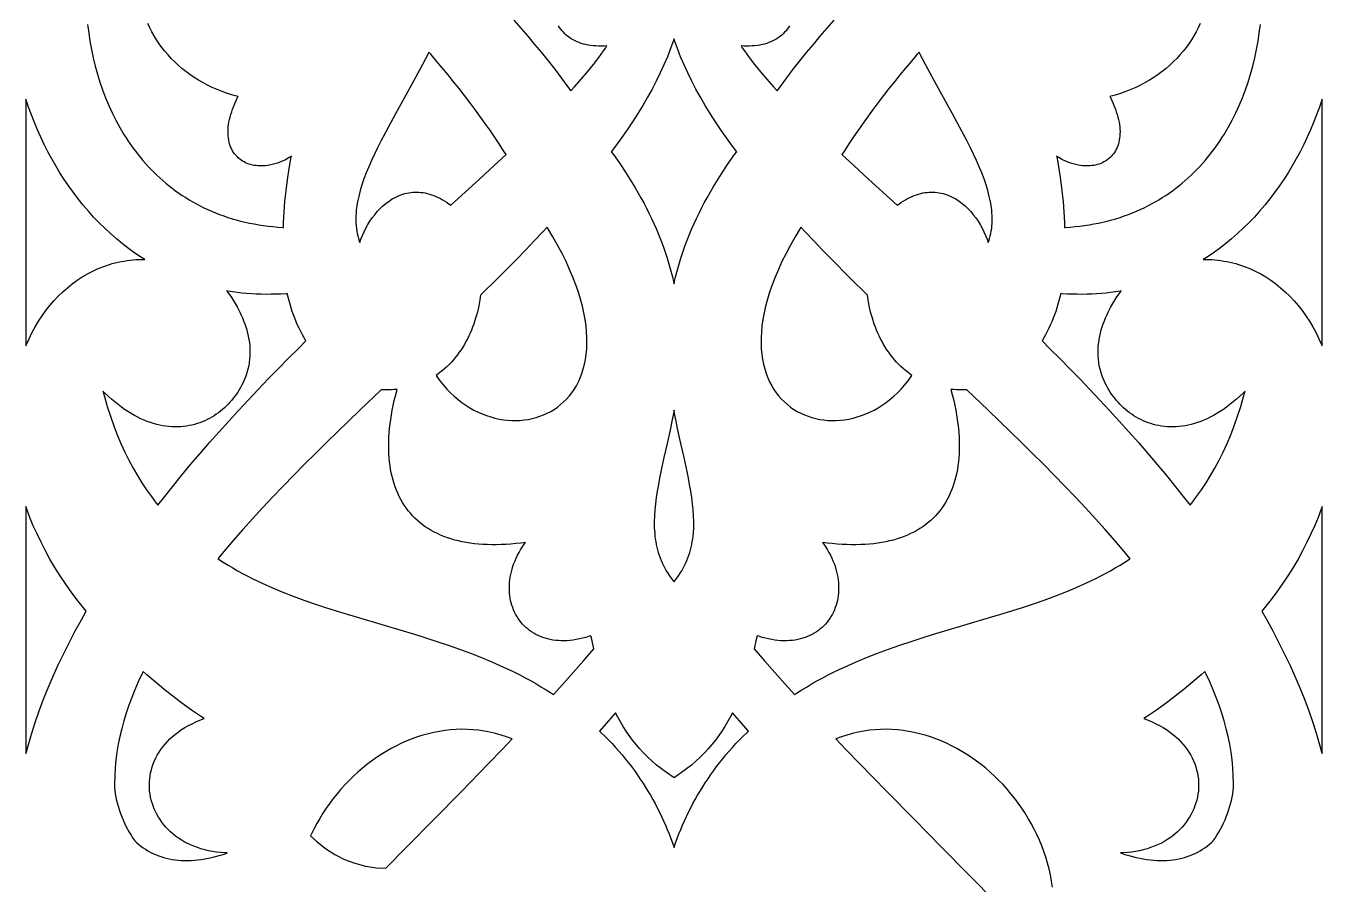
# Model space of a CAD drawing. Extents: x -340 to 340, y -265 to 265.
# Drawn here: x 230.2 to 289.8, y -152.7 to -113.3 of the extents above; entities that cross this region are included whole.
import ezdxf

# ---------------------------------------------------------------- set-up
doc = ezdxf.new("R2010")
doc.units = 0
doc.layers.add('LAYER_1', color=18, linetype='CONTINUOUS')

msp = doc.modelspace()

# ---------------------------------------------------------------- linework, layer by layer
at = {"layer": 'LAYER_1'}
for points in [[(233.039, -113.206), (233.087, -113.593), (233.145, -113.978), (233.215, -114.361), (233.295, -114.74), (233.387, -115.116), (233.489, -115.487), (233.602, -115.854), (233.727, -116.216), (233.862, -116.572), (234.009, -116.922), (234.166, -117.266), (234.335, -117.603), (234.515, -117.933), (234.706, -118.256), (234.805, -118.413), (234.908, -118.569), (235.013, -118.723), (235.121, -118.874), (235.232, -119.024), (235.345, -119.171), (235.462, -119.315), (235.581, -119.457), (235.703, -119.597), (235.828, -119.734), (235.955, -119.869), (236.086, -120.001), (236.219, -120.13), (236.355, -120.257), (236.494, -120.381), (236.636, -120.502), (236.78, -120.62), (236.927, -120.735), (237.078, -120.847), (237.231, -120.956), (237.387, -121.062), (237.546, -121.165), (237.707, -121.264), (237.872, -121.361), (238.039, -121.454), (238.21, -121.543), (238.383, -121.629), (238.559, -121.712), (238.738, -121.791), (238.92, -121.867), (239.105, -121.939), (239.293, -122.007), (239.484, -122.072), (239.678, -122.133), (239.875, -122.189), (240.074, -122.242), (240.277, -122.291), (240.483, -122.336), (240.692, -122.377), (240.904, -122.414), (241.119, -122.446), (241.337, -122.474), (241.557, -122.498), (241.782, -122.518), (242.009, -122.533), (242.038, -122.534), (242.046, -122.289), (242.073, -121.825), (242.112, -121.346), (242.164, -120.852), (242.23, -120.344), (242.309, -119.821), (242.403, -119.284), (242.409, -119.255), (242.312, -119.318), (242.129, -119.42), (241.946, -119.506), (241.762, -119.577), (241.579, -119.633), (241.396, -119.674), (241.216, -119.699), (241.041, -119.709), (240.952, -119.708), (240.866, -119.703), (240.781, -119.694), (240.697, -119.682), (240.615, -119.665), (240.535, -119.644), (240.456, -119.62), (240.379, -119.591), (240.304, -119.559), (240.231, -119.522), (240.16, -119.481), (240.093, -119.436), (240.027, -119.388), (239.965, -119.335), (239.906, -119.278), (239.85, -119.218), (239.798, -119.154), (239.75, -119.086), (239.705, -119.014), (239.664, -118.94), (239.627, -118.861), (239.595, -118.78), (239.567, -118.695), (239.543, -118.608), (239.523, -118.517), (239.509, -118.423), (239.498, -118.327), (239.493, -118.228), (239.492, -118.126), (239.496, -118.022), (239.504, -117.915), (239.518, -117.805), (239.536, -117.693), (239.56, -117.578), (239.588, -117.461), (239.622, -117.34), (239.661, -117.218), (239.705, -117.093), (239.754, -116.965), (239.809, -116.834), (239.87, -116.701), (239.936, -116.565), (239.961, -116.519), (239.709, -116.449), (239.465, -116.372), (239.226, -116.287), (238.994, -116.195), (238.768, -116.096), (238.549, -115.99), (238.337, -115.878), (238.131, -115.759), (237.931, -115.634), (237.739, -115.503), (237.554, -115.366), (237.375, -115.223), (237.204, -115.076), (237.04, -114.923), (236.883, -114.765), (236.734, -114.603), (236.592, -114.436), (236.457, -114.265), (236.33, -114.09), (236.211, -113.911), (236.1, -113.728), (235.996, -113.542), (235.9, -113.353), (235.813, -113.161)], [(252.639, -113.012), (252.96, -113.378), (253.278, -113.748), (253.592, -114.121), (253.903, -114.498), (254.211, -114.879), (254.514, -115.264), (254.813, -115.654), (255.108, -116.048), (255.254, -116.249), (255.423, -116.066), (255.736, -115.715), (256.027, -115.375), (256.296, -115.046), (256.541, -114.727), (256.762, -114.419), (256.863, -114.27), (256.917, -114.187), (256.782, -114.195), (256.652, -114.199), (256.526, -114.198), (256.403, -114.193), (256.283, -114.183), (256.167, -114.169), (256.054, -114.151), (255.945, -114.129), (255.839, -114.103), (255.737, -114.072), (255.638, -114.038), (255.542, -114), (255.45, -113.957), (255.362, -113.911), (255.278, -113.862), (255.197, -113.808), (255.12, -113.752), (255.047, -113.691), (254.977, -113.628), (254.912, -113.561), (254.851, -113.491), (254.793, -113.419), (254.74, -113.344), (254.69, -113.266)], [(265.31, -113.266), (265.261, -113.344), (265.207, -113.419), (265.15, -113.491), (265.088, -113.561), (265.023, -113.628), (264.953, -113.691), (264.88, -113.752), (264.803, -113.808), (264.722, -113.862), (264.638, -113.911), (264.55, -113.957), (264.458, -114), (264.362, -114.038), (264.264, -114.072), (264.161, -114.103), (264.055, -114.129), (263.946, -114.151), (263.833, -114.169), (263.717, -114.183), (263.597, -114.193), (263.475, -114.198), (263.348, -114.199), (263.218, -114.195), (263.083, -114.187), (263.137, -114.27), (263.238, -114.419), (263.459, -114.727), (263.704, -115.046), (263.973, -115.375), (264.264, -115.715), (264.577, -116.066), (264.746, -116.249), (264.892, -116.048), (265.187, -115.654), (265.486, -115.264), (265.789, -114.879), (266.097, -114.498), (266.408, -114.121), (266.722, -113.748), (267.04, -113.378), (267.361, -113.012)], [(284.187, -113.161), (284.1, -113.353), (284.004, -113.542), (283.9, -113.728), (283.789, -113.911), (283.67, -114.09), (283.543, -114.265), (283.408, -114.436), (283.266, -114.603), (283.117, -114.765), (282.96, -114.923), (282.796, -115.076), (282.625, -115.223), (282.446, -115.366), (282.261, -115.503), (282.069, -115.634), (281.869, -115.759), (281.663, -115.878), (281.451, -115.99), (281.232, -116.096), (281.006, -116.195), (280.774, -116.287), (280.535, -116.372), (280.291, -116.449), (280.039, -116.519), (280.064, -116.565), (280.13, -116.701), (280.191, -116.834), (280.246, -116.965), (280.295, -117.093), (280.339, -117.218), (280.378, -117.34), (280.412, -117.461), (280.44, -117.578), (280.464, -117.693), (280.482, -117.805), (280.496, -117.915), (280.504, -118.022), (280.508, -118.126), (280.507, -118.228), (280.502, -118.327), (280.491, -118.423), (280.477, -118.517), (280.457, -118.608), (280.433, -118.695), (280.405, -118.78), (280.373, -118.861), (280.336, -118.94), (280.295, -119.014), (280.25, -119.086), (280.202, -119.154), (280.149, -119.218), (280.094, -119.278), (280.035, -119.335), (279.972, -119.388), (279.907, -119.436), (279.839, -119.481), (279.769, -119.522), (279.696, -119.559), (279.621, -119.591), (279.544, -119.62), (279.465, -119.644), (279.385, -119.665), (279.302, -119.682), (279.219, -119.694), (279.134, -119.703), (279.048, -119.708), (278.958, -119.709), (278.783, -119.699), (278.603, -119.674), (278.421, -119.633), (278.238, -119.577), (278.054, -119.506), (277.87, -119.42), (277.688, -119.318), (277.591, -119.255), (277.597, -119.284), (277.691, -119.821), (277.77, -120.344), (277.836, -120.852), (277.888, -121.346), (277.927, -121.825), (277.954, -122.289), (277.961, -122.534), (277.991, -122.533), (278.218, -122.518), (278.442, -122.498), (278.663, -122.474), (278.881, -122.446), (279.096, -122.414), (279.308, -122.377), (279.517, -122.336), (279.723, -122.291), (279.925, -122.242), (280.125, -122.189), (280.322, -122.133), (280.516, -122.072), (280.707, -122.007), (280.895, -121.939), (281.08, -121.867), (281.262, -121.791), (281.441, -121.712), (281.617, -121.629), (281.79, -121.543), (281.961, -121.454), (282.128, -121.361), (282.293, -121.264), (282.454, -121.165), (282.613, -121.062), (282.769, -120.956), (282.922, -120.847), (283.072, -120.735), (283.22, -120.62), (283.364, -120.502), (283.506, -120.381), (283.645, -120.257), (283.781, -120.13), (283.914, -120.001), (284.045, -119.869), (284.172, -119.734), (284.297, -119.597), (284.419, -119.457), (284.538, -119.315), (284.655, -119.171), (284.768, -119.024), (284.879, -118.874), (284.987, -118.723), (285.092, -118.569), (285.195, -118.413), (285.294, -118.256), (285.485, -117.933), (285.665, -117.603), (285.834, -117.266), (285.991, -116.922), (286.138, -116.572), (286.273, -116.216), (286.398, -115.854), (286.511, -115.487), (286.614, -115.116), (286.705, -114.74), (286.786, -114.361), (286.855, -113.978), (286.914, -113.593), (286.961, -113.206)], [(277.408, -152.869), (277.365, -152.588), (277.312, -152.309), (277.249, -152.033), (277.177, -151.761), (277.096, -151.491), (277.006, -151.224), (276.907, -150.961), (276.8, -150.702), (276.685, -150.447), (276.561, -150.195), (276.43, -149.948), (276.292, -149.706), (276.145, -149.468), (275.992, -149.236), (275.832, -149.008), (275.665, -148.787), (275.492, -148.57), (275.313, -148.36), (275.128, -148.155), (274.937, -147.957), (274.74, -147.766), (274.538, -147.581), (274.331, -147.403), (274.12, -147.232), (273.904, -147.069), (273.683, -146.913), (273.459, -146.765), (273.23, -146.624), (272.998, -146.492), (272.763, -146.369), (272.524, -146.254), (272.283, -146.147), (272.039, -146.05), (271.792, -145.962), (271.543, -145.883), (271.293, -145.814), (271.04, -145.755), (270.786, -145.705), (270.531, -145.666), (270.275, -145.637), (270.017, -145.619), (269.76, -145.611), (269.501, -145.614), (269.243, -145.629), (268.984, -145.654), (268.726, -145.692), (268.467, -145.74), (268.21, -145.801), (267.953, -145.875), (267.697, -145.96), (267.447, -146.056), (267.907, -146.539), (268.528, -147.186), (269.779, -148.472), (271.036, -149.749), (272.298, -151.025), (273.564, -152.305), (274.831, -153.594)]]:
    msp.add_lwpolyline(points, dxfattribs=at)
for points in [[(260.318, -123.941), (260.39, -123.719), (260.468, -123.495), (260.55, -123.27), (260.637, -123.043), (260.729, -122.815), (260.827, -122.585), (260.929, -122.353), (261.037, -122.12), (261.151, -121.885), (261.27, -121.648), (261.394, -121.41), (261.525, -121.17), (261.661, -120.928), (261.803, -120.685), (261.951, -120.44), (262.105, -120.193), (262.265, -119.944), (262.432, -119.694), (262.605, -119.442), (262.785, -119.188), (262.883, -119.053), (262.692, -118.798), (262.421, -118.423), (262.159, -118.048), (261.908, -117.674), (261.667, -117.3), (261.437, -116.926), (261.217, -116.552), (261.01, -116.179), (260.814, -115.805), (260.631, -115.432), (260.46, -115.059), (260.302, -114.686), (260.157, -114.313), (260.026, -113.941), (260, -113.859), (259.974, -113.941), (259.843, -114.313), (259.698, -114.686), (259.54, -115.059), (259.369, -115.432), (259.186, -115.805), (258.99, -116.179), (258.783, -116.552), (258.563, -116.926), (258.333, -117.3), (258.092, -117.674), (257.841, -118.048), (257.579, -118.423), (257.308, -118.798), (257.117, -119.053), (257.215, -119.188), (257.395, -119.442), (257.568, -119.694), (257.735, -119.944), (257.895, -120.193), (258.049, -120.44), (258.197, -120.685), (258.339, -120.928), (258.475, -121.17), (258.606, -121.41), (258.73, -121.648), (258.849, -121.885), (258.963, -122.12), (259.07, -122.353), (259.173, -122.585), (259.271, -122.815), (259.363, -123.044), (259.45, -123.271), (259.532, -123.496), (259.61, -123.719), (259.683, -123.941), (259.751, -124.162), (259.814, -124.381), (259.873, -124.598), (259.928, -124.814), (259.979, -125.028), (260, -125.126), (260.022, -125.027), (260.072, -124.813), (260.127, -124.597), (260.186, -124.38), (260.249, -124.161)], [(249.156, -121.156), (249.257, -121.208), (249.359, -121.264), (249.462, -121.326), (249.565, -121.393), (249.668, -121.466), (249.738, -121.519), (251.053, -120.319), (251.738, -119.687), (252.277, -119.186), (252.163, -119.007), (251.955, -118.689), (251.742, -118.372), (251.524, -118.054), (251.302, -117.737), (251.074, -117.419), (250.842, -117.102), (250.605, -116.786), (250.364, -116.469), (250.118, -116.153), (249.867, -115.837), (249.611, -115.521), (249.351, -115.205), (249.086, -114.889), (248.817, -114.574), (248.734, -114.479), (248.694, -114.555), (248.317, -115.274), (247.937, -115.973), (247.198, -117.31), (246.85, -117.948), (246.524, -118.567), (246.372, -118.868), (246.228, -119.165), (246.092, -119.457), (245.966, -119.744), (245.85, -120.026), (245.745, -120.304), (245.651, -120.576), (245.569, -120.844), (245.501, -121.107), (245.445, -121.364), (245.404, -121.619), (245.389, -121.742), (245.378, -121.865), (245.371, -121.987), (245.367, -122.108), (245.367, -122.228), (245.372, -122.347), (245.38, -122.464), (245.393, -122.581), (245.41, -122.696), (245.431, -122.811), (245.457, -122.924), (245.487, -123.037), (245.522, -123.149), (245.547, -123.221), (245.602, -123.072), (245.671, -122.903), (245.748, -122.735), (245.832, -122.57), (245.923, -122.408), (246.021, -122.25), (246.126, -122.097), (246.238, -121.949), (246.356, -121.808), (246.481, -121.674), (246.612, -121.548), (246.75, -121.43), (246.895, -121.322), (247.046, -121.224), (247.203, -121.138), (247.367, -121.064), (247.534, -121.004), (247.623, -120.978), (247.711, -120.957), (247.801, -120.939), (247.892, -120.926), (247.984, -120.916), (248.077, -120.911), (248.171, -120.91), (248.266, -120.914), (248.362, -120.922), (248.459, -120.934), (248.557, -120.952), (248.655, -120.974), (248.754, -121), (248.854, -121.032), (248.954, -121.068), (249.055, -121.11)], [(272.016, -120.917), (272.108, -120.926), (272.199, -120.939), (272.288, -120.957), (272.377, -120.978), (272.466, -121.004), (272.633, -121.064), (272.796, -121.138), (272.954, -121.224), (273.105, -121.322), (273.249, -121.43), (273.388, -121.548), (273.519, -121.674), (273.644, -121.808), (273.762, -121.95), (273.874, -122.097), (273.979, -122.25), (274.077, -122.408), (274.168, -122.57), (274.252, -122.735), (274.329, -122.903), (274.398, -123.073), (274.453, -123.221), (274.478, -123.149), (274.513, -123.037), (274.543, -122.924), (274.569, -122.811), (274.59, -122.696), (274.607, -122.581), (274.62, -122.464), (274.628, -122.347), (274.633, -122.228), (274.633, -122.108), (274.629, -121.987), (274.622, -121.865), (274.611, -121.742), (274.596, -121.619), (274.555, -121.364), (274.499, -121.107), (274.431, -120.844), (274.349, -120.576), (274.255, -120.304), (274.15, -120.026), (274.034, -119.744), (273.908, -119.457), (273.772, -119.165), (273.628, -118.868), (273.476, -118.567), (273.15, -117.948), (272.803, -117.31), (272.063, -115.973), (271.683, -115.274), (271.306, -114.555), (271.266, -114.479), (271.184, -114.574), (270.914, -114.889), (270.649, -115.205), (270.389, -115.521), (270.134, -115.837), (269.883, -116.153), (269.636, -116.469), (269.395, -116.786), (269.158, -117.103), (268.926, -117.419), (268.698, -117.737), (268.476, -118.054), (268.258, -118.372), (268.045, -118.689), (267.837, -119.007), (267.723, -119.186), (268.262, -119.687), (268.947, -120.319), (270.261, -121.519), (270.331, -121.466), (270.434, -121.393), (270.537, -121.326), (270.64, -121.264), (270.742, -121.208), (270.843, -121.156), (270.945, -121.11), (271.045, -121.068), (271.145, -121.032), (271.245, -121), (271.344, -120.974), (271.443, -120.952), (271.54, -120.934), (271.637, -120.922), (271.733, -120.914), (271.829, -120.91), (271.923, -120.911)], [(235.67, -124.01), (235.512, -123.912), (235.214, -123.711), (234.922, -123.501), (234.637, -123.282), (234.358, -123.054), (234.087, -122.817), (233.822, -122.571), (233.565, -122.318), (233.314, -122.056), (233.071, -121.787), (232.835, -121.51), (232.606, -121.227), (232.385, -120.936), (232.171, -120.639), (231.964, -120.335), (231.765, -120.025), (231.574, -119.709), (231.39, -119.388), (231.214, -119.061), (231.046, -118.729), (230.885, -118.392), (230.733, -118.051), (230.588, -117.705), (230.452, -117.355), (230.323, -117.001), (230.203, -116.643), (230.2, -116.634), (230.2, -127.98), (230.214, -127.945), (230.342, -127.658), (230.479, -127.38), (230.625, -127.111), (230.781, -126.851), (230.946, -126.6), (231.119, -126.359), (231.3, -126.128), (231.49, -125.907), (231.688, -125.697), (231.893, -125.497), (232.105, -125.309), (232.325, -125.132), (232.552, -124.966), (232.785, -124.813), (233.024, -124.672), (233.27, -124.544), (233.521, -124.429), (233.776, -124.327), (233.908, -124.281), (234.039, -124.238), (234.172, -124.199), (234.306, -124.164), (234.441, -124.132), (234.577, -124.104), (234.714, -124.079), (234.853, -124.058), (234.992, -124.04), (235.132, -124.027), (235.273, -124.017), (235.415, -124.011), (235.558, -124.009)], [(285.078, -123.501), (284.786, -123.711), (284.487, -123.912), (284.33, -124.01), (284.442, -124.009), (284.585, -124.011), (284.727, -124.017), (284.868, -124.027), (285.008, -124.04), (285.147, -124.058), (285.286, -124.079), (285.423, -124.104), (285.559, -124.132), (285.694, -124.164), (285.828, -124.199), (285.961, -124.238), (286.092, -124.281), (286.224, -124.327), (286.479, -124.429), (286.73, -124.544), (286.976, -124.672), (287.215, -124.813), (287.448, -124.966), (287.675, -125.132), (287.894, -125.309), (288.107, -125.497), (288.312, -125.697), (288.51, -125.907), (288.699, -126.128), (288.881, -126.359), (289.054, -126.6), (289.219, -126.851), (289.374, -127.111), (289.521, -127.38), (289.658, -127.658), (289.785, -127.945), (289.8, -127.98), (289.8, -116.634), (289.797, -116.643), (289.676, -117.001), (289.548, -117.355), (289.412, -117.705), (289.267, -118.051), (289.114, -118.392), (288.954, -118.729), (288.786, -119.061), (288.61, -119.388), (288.426, -119.709), (288.235, -120.025), (288.036, -120.335), (287.829, -120.639), (287.615, -120.936), (287.394, -121.227), (287.165, -121.511), (286.929, -121.787), (286.686, -122.057), (286.435, -122.318), (286.178, -122.572), (285.913, -122.817), (285.642, -123.054), (285.363, -123.282)], [(250.566, -127.526), (250.502, -127.657), (250.434, -127.785), (250.363, -127.911), (250.289, -128.035), (250.211, -128.157), (250.129, -128.276), (250.045, -128.392), (249.956, -128.506), (249.865, -128.616), (249.769, -128.724), (249.67, -128.828), (249.568, -128.929), (249.462, -129.026), (249.353, -129.12), (249.24, -129.21), (249.124, -129.295), (249.057, -129.341), (249.09, -129.39), (249.24, -129.594), (249.396, -129.787), (249.558, -129.969), (249.724, -130.139), (249.894, -130.299), (250.069, -130.447), (250.248, -130.584), (250.43, -130.711), (250.615, -130.827), (250.803, -130.932), (250.993, -131.027), (251.184, -131.111), (251.377, -131.185), (251.571, -131.248), (251.766, -131.301), (251.96, -131.344), (252.155, -131.376), (252.349, -131.399), (252.542, -131.411), (252.734, -131.413), (252.923, -131.405), (253.111, -131.388), (253.296, -131.36), (253.478, -131.323), (253.657, -131.276), (253.832, -131.22), (254.002, -131.154), (254.169, -131.078), (254.33, -130.993), (254.487, -130.899), (254.638, -130.796), (254.783, -130.683), (254.921, -130.561), (255.054, -130.429), (255.179, -130.289), (255.297, -130.139), (255.407, -129.98), (255.509, -129.811), (255.603, -129.633), (255.688, -129.446), (255.763, -129.25), (255.829, -129.044), (255.885, -128.828), (255.93, -128.603), (255.965, -128.369), (255.988, -128.125), (255.998, -127.872), (255.997, -127.609), (255.983, -127.337), (255.955, -127.055), (255.914, -126.764), (255.859, -126.464), (255.789, -126.155), (255.703, -125.836), (255.603, -125.508), (255.486, -125.171), (255.353, -124.825), (255.202, -124.47), (255.035, -124.106), (254.85, -123.734), (254.647, -123.353), (254.425, -122.963), (254.178, -122.555), (254.165, -122.529), (253.97, -122.738), (253.571, -123.159), (253.166, -123.58), (252.754, -124.002), (251.913, -124.845), (251.103, -125.642), (251.074, -125.858), (251.023, -126.145), (250.958, -126.429), (250.88, -126.711), (250.789, -126.987), (250.738, -127.125), (250.684, -127.261), (250.627, -127.394)], [(269.197, -130.932), (269.385, -130.827), (269.57, -130.711), (269.752, -130.584), (269.931, -130.447), (270.106, -130.299), (270.277, -130.139), (270.443, -129.969), (270.604, -129.787), (270.76, -129.594), (270.91, -129.39), (270.943, -129.341), (270.876, -129.295), (270.76, -129.21), (270.647, -129.12), (270.538, -129.026), (270.432, -128.929), (270.33, -128.828), (270.231, -128.724), (270.136, -128.616), (270.044, -128.506), (269.956, -128.392), (269.871, -128.276), (269.789, -128.157), (269.711, -128.035), (269.637, -127.911), (269.566, -127.785), (269.498, -127.657), (269.434, -127.526), (269.373, -127.394), (269.316, -127.261), (269.262, -127.125), (269.211, -126.987), (269.12, -126.711), (269.042, -126.429), (268.977, -126.145), (268.926, -125.858), (268.897, -125.642), (268.087, -124.845), (267.246, -124.001), (266.834, -123.58), (266.429, -123.159), (266.03, -122.738), (265.835, -122.529), (265.822, -122.555), (265.575, -122.963), (265.353, -123.353), (265.15, -123.734), (264.965, -124.106), (264.798, -124.47), (264.647, -124.825), (264.514, -125.171), (264.397, -125.508), (264.297, -125.836), (264.211, -126.155), (264.141, -126.464), (264.086, -126.764), (264.045, -127.055), (264.017, -127.337), (264.003, -127.609), (264.002, -127.872), (264.013, -128.125), (264.035, -128.369), (264.07, -128.603), (264.115, -128.828), (264.171, -129.044), (264.237, -129.25), (264.313, -129.446), (264.397, -129.633), (264.491, -129.811), (264.593, -129.98), (264.703, -130.139), (264.821, -130.289), (264.947, -130.429), (265.079, -130.561), (265.217, -130.683), (265.362, -130.796), (265.513, -130.899), (265.67, -130.993), (265.831, -131.078), (265.998, -131.154), (266.169, -131.22), (266.344, -131.276), (266.522, -131.323), (266.704, -131.36), (266.889, -131.388), (267.077, -131.405), (267.267, -131.413), (267.458, -131.411), (267.651, -131.399), (267.845, -131.376), (268.04, -131.344), (268.235, -131.301), (268.429, -131.248), (268.623, -131.185), (268.816, -131.111), (269.008, -131.027)], [(239.432, -125.453), (239.485, -125.521), (239.632, -125.729), (239.775, -125.951), (239.912, -126.188), (240.04, -126.435), (240.101, -126.566), (240.158, -126.697), (240.212, -126.832), (240.263, -126.968), (240.31, -127.107), (240.352, -127.248), (240.39, -127.391), (240.423, -127.536), (240.451, -127.683), (240.473, -127.831), (240.489, -127.98), (240.499, -128.131), (240.503, -128.282), (240.499, -128.435), (240.488, -128.587), (240.47, -128.741), (240.443, -128.894), (240.409, -129.046), (240.378, -129.157), (240.344, -129.267), (240.307, -129.375), (240.265, -129.483), (240.22, -129.59), (240.172, -129.695), (240.12, -129.799), (240.064, -129.902), (240.005, -130.003), (239.943, -130.103), (239.878, -130.201), (239.809, -130.296), (239.737, -130.39), (239.662, -130.482), (239.583, -130.571), (239.502, -130.659), (239.418, -130.743), (239.331, -130.825), (239.24, -130.904), (239.147, -130.98), (239.052, -131.054), (238.953, -131.124), (238.852, -131.19), (238.748, -131.254), (238.641, -131.313), (238.532, -131.369), (238.421, -131.422), (238.307, -131.47), (238.191, -131.514), (238.072, -131.554), (237.951, -131.589), (237.829, -131.62), (237.704, -131.646), (237.577, -131.668), (237.448, -131.684), (237.317, -131.696), (237.185, -131.702), (237.051, -131.703), (236.915, -131.698), (236.778, -131.688), (236.639, -131.672), (236.499, -131.651), (236.358, -131.623), (236.215, -131.59), (236.072, -131.55), (235.927, -131.504), (235.781, -131.452), (235.635, -131.394), (235.487, -131.329), (235.339, -131.257), (235.19, -131.178), (235.041, -131.093), (234.891, -131.001), (234.74, -130.902), (234.589, -130.795), (234.437, -130.681), (234.285, -130.56), (234.133, -130.432), (233.98, -130.296), (233.827, -130.152), (233.744, -130.07), (233.806, -130.305), (233.942, -130.77), (234.087, -131.22), (234.24, -131.653), (234.402, -132.072), (234.571, -132.475), (234.748, -132.863), (234.933, -133.238), (235.126, -133.598), (235.326, -133.945), (235.532, -134.279), (235.746, -134.6), (235.967, -134.909), (236.194, -135.206), (236.271, -135.3), (236.521, -134.978), (236.933, -134.461), (237.351, -133.947), (237.775, -133.437), (238.206, -132.931), (238.641, -132.429), (239.082, -131.931), (239.527, -131.438), (239.976, -130.948), (240.428, -130.462), (240.884, -129.981), (241.342, -129.504), (241.802, -129.031), (242.264, -128.563), (242.727, -128.099), (243.077, -127.753), (242.994, -127.612), (242.915, -127.469), (242.838, -127.323), (242.765, -127.174), (242.695, -127.023), (242.629, -126.87), (242.565, -126.714), (242.505, -126.556), (242.449, -126.396), (242.395, -126.235), (242.345, -126.071), (242.298, -125.906), (242.255, -125.739), (242.217, -125.576), (242.159, -125.581), (241.927, -125.596), (241.696, -125.606), (241.467, -125.611), (241.24, -125.612), (241.015, -125.609), (240.791, -125.601), (240.57, -125.589), (240.35, -125.572), (240.131, -125.551), (239.915, -125.526), (239.7, -125.496), (239.487, -125.462)], [(277.085, -127.469), (277.005, -127.612), (276.923, -127.753), (277.273, -128.099), (277.736, -128.563), (278.198, -129.031), (278.658, -129.504), (279.116, -129.981), (279.572, -130.462), (280.024, -130.948), (280.473, -131.438), (280.918, -131.931), (281.358, -132.429), (281.794, -132.931), (282.224, -133.437), (282.649, -133.947), (283.067, -134.461), (283.479, -134.978), (283.728, -135.3), (283.805, -135.206), (284.033, -134.909), (284.253, -134.6), (284.467, -134.279), (284.674, -133.945), (284.874, -133.598), (285.067, -133.238), (285.252, -132.863), (285.429, -132.475), (285.598, -132.072), (285.76, -131.653), (285.913, -131.22), (286.058, -130.77), (286.194, -130.305), (286.256, -130.07), (286.173, -130.152), (286.02, -130.296), (285.867, -130.432), (285.715, -130.56), (285.563, -130.681), (285.411, -130.795), (285.26, -130.902), (285.109, -131.001), (284.959, -131.093), (284.809, -131.178), (284.661, -131.257), (284.512, -131.329), (284.365, -131.394), (284.219, -131.452), (284.073, -131.504), (283.928, -131.55), (283.785, -131.59), (283.642, -131.623), (283.501, -131.651), (283.361, -131.672), (283.222, -131.688), (283.085, -131.698), (282.949, -131.703), (282.815, -131.702), (282.683, -131.696), (282.552, -131.684), (282.423, -131.668), (282.296, -131.646), (282.171, -131.62), (282.048, -131.589), (281.928, -131.554), (281.809, -131.514), (281.693, -131.47), (281.579, -131.422), (281.468, -131.369), (281.359, -131.313), (281.252, -131.254), (281.148, -131.19), (281.047, -131.124), (280.949, -131.054), (280.853, -130.98), (280.76, -130.904), (280.67, -130.825), (280.582, -130.743), (280.498, -130.659), (280.417, -130.571), (280.338, -130.482), (280.263, -130.39), (280.191, -130.296), (280.122, -130.201), (280.057, -130.103), (279.995, -130.003), (279.936, -129.902), (279.88, -129.799), (279.828, -129.695), (279.78, -129.59), (279.735, -129.483), (279.693, -129.375), (279.656, -129.267), (279.622, -129.157), (279.591, -129.046), (279.557, -128.894), (279.53, -128.741), (279.512, -128.587), (279.501, -128.435), (279.497, -128.282), (279.501, -128.131), (279.511, -127.98), (279.527, -127.831), (279.549, -127.683), (279.577, -127.536), (279.61, -127.391), (279.648, -127.248), (279.69, -127.107), (279.737, -126.968), (279.788, -126.832), (279.842, -126.697), (279.899, -126.566), (279.96, -126.435), (280.089, -126.188), (280.226, -125.951), (280.369, -125.729), (280.515, -125.521), (280.568, -125.453), (280.513, -125.462), (280.3, -125.496), (280.085, -125.526), (279.869, -125.551), (279.65, -125.572), (279.43, -125.589), (279.208, -125.601), (278.985, -125.609), (278.759, -125.612), (278.532, -125.611), (278.304, -125.606), (278.073, -125.596), (277.841, -125.581), (277.783, -125.576), (277.745, -125.74), (277.655, -126.071), (277.604, -126.235), (277.551, -126.396), (277.494, -126.556), (277.434, -126.714), (277.371, -126.87), (277.304, -127.023), (277.235, -127.174), (277.161, -127.323)], [(248.583, -141.401), (249.101, -141.567), (249.617, -141.74), (250.131, -141.921), (250.644, -142.111), (251.153, -142.311), (251.66, -142.523), (252.162, -142.747), (252.412, -142.865), (252.661, -142.986), (252.908, -143.111), (253.154, -143.24), (253.399, -143.373), (253.642, -143.51), (253.884, -143.652), (254.124, -143.798), (254.363, -143.948), (254.455, -144.009), (254.881, -143.54), (255.363, -143.002), (255.84, -142.462), (256.312, -141.917), (256.231, -141.546), (256.182, -141.306), (256.097, -141.335), (255.946, -141.382), (255.797, -141.422), (255.65, -141.457), (255.505, -141.485), (255.362, -141.507), (255.222, -141.524), (255.084, -141.535), (254.949, -141.54), (254.816, -141.539), (254.686, -141.533), (254.559, -141.522), (254.434, -141.505), (254.312, -141.483), (254.193, -141.456), (254.078, -141.424), (253.965, -141.387), (253.856, -141.345), (253.75, -141.298), (253.647, -141.247), (253.548, -141.191), (253.453, -141.131), (253.361, -141.067), (253.273, -140.998), (253.189, -140.926), (253.109, -140.85), (253.034, -140.77), (252.962, -140.686), (252.894, -140.599), (252.831, -140.509), (252.773, -140.416), (252.718, -140.32), (252.668, -140.221), (252.623, -140.12), (252.582, -140.016), (252.546, -139.909), (252.515, -139.8), (252.489, -139.69), (252.467, -139.577), (252.45, -139.462), (252.438, -139.346), (252.431, -139.228), (252.429, -139.109), (252.432, -138.988), (252.44, -138.866), (252.453, -138.743), (252.471, -138.619), (252.495, -138.495), (252.523, -138.369), (252.557, -138.243), (252.596, -138.117), (252.641, -137.99), (252.691, -137.863), (252.746, -137.736), (252.807, -137.609), (252.874, -137.482), (252.946, -137.355), (253.023, -137.229), (253.106, -137.103), (253.167, -137.017), (252.956, -137.045), (252.723, -137.071), (252.494, -137.092), (252.27, -137.108), (252.05, -137.119), (251.834, -137.124), (251.622, -137.125), (251.415, -137.121), (251.212, -137.111), (251.014, -137.097), (250.819, -137.078), (250.63, -137.053), (250.444, -137.024), (250.263, -136.99), (250.086, -136.951), (249.914, -136.907), (249.746, -136.859), (249.582, -136.805), (249.423, -136.747), (249.269, -136.683), (249.119, -136.615), (248.973, -136.542), (248.832, -136.465), (248.696, -136.382), (248.564, -136.295), (248.438, -136.204), (248.316, -136.107), (248.198, -136.007), (248.086, -135.901), (247.978, -135.791), (247.876, -135.677), (247.778, -135.558), (247.686, -135.435), (247.598, -135.308), (247.516, -135.177), (247.438, -135.042), (247.366, -134.903), (247.299, -134.76), (247.236, -134.613), (247.179, -134.462), (247.127, -134.307), (247.08, -134.149), (247.038, -133.987), (247.001, -133.822), (246.97, -133.653), (246.943, -133.481), (246.921, -133.305), (246.904, -133.126), (246.892, -132.943), (246.885, -132.757), (246.883, -132.568), (246.886, -132.375), (246.894, -132.179), (246.907, -131.98), (246.925, -131.778), (246.948, -131.573), (246.976, -131.364), (247.008, -131.153), (247.046, -130.938), (247.088, -130.72), (247.136, -130.499), (247.189, -130.274), (247.267, -129.98), (247.137, -129.992), (246.996, -130.001), (246.855, -130.006), (246.717, -130.006), (246.58, -130.001), (246.536, -129.998), (245.558, -130.932), (244.526, -131.928), (244.017, -132.426), (243.512, -132.925), (243.012, -133.425), (242.519, -133.924), (242.033, -134.425), (241.555, -134.925), (241.085, -135.426), (240.625, -135.928), (240.175, -136.429), (239.735, -136.931), (239.307, -137.434), (239.031, -137.768), (239.062, -137.788), (239.276, -137.927), (239.492, -138.061), (239.711, -138.191), (239.932, -138.318), (240.155, -138.44), (240.38, -138.559), (240.607, -138.674), (240.837, -138.786), (241.067, -138.895), (241.536, -139.104), (242.011, -139.302), (242.493, -139.49), (242.98, -139.669), (243.473, -139.841), (243.971, -140.006), (244.473, -140.166), (244.979, -140.322), (245.489, -140.475), (246.515, -140.778), (247.548, -141.083), (248.066, -141.24)], [(280.724, -137.927), (280.938, -137.788), (280.969, -137.768), (280.693, -137.434), (280.265, -136.931), (279.825, -136.429), (279.375, -135.928), (278.915, -135.426), (278.445, -134.925), (277.967, -134.425), (277.481, -133.924), (276.988, -133.424), (276.488, -132.925), (275.983, -132.426), (275.474, -131.927), (274.442, -130.931), (273.464, -129.998), (273.42, -130.001), (273.283, -130.005), (273.145, -130.005), (273.005, -130.001), (272.863, -129.992), (272.732, -129.98), (272.811, -130.274), (272.864, -130.499), (272.911, -130.72), (272.954, -130.938), (272.991, -131.153), (273.024, -131.364), (273.052, -131.573), (273.075, -131.778), (273.093, -131.98), (273.106, -132.179), (273.113, -132.375), (273.117, -132.568), (273.115, -132.757), (273.108, -132.943), (273.096, -133.126), (273.079, -133.305), (273.057, -133.481), (273.03, -133.653), (272.998, -133.822), (272.962, -133.987), (272.92, -134.149), (272.873, -134.307), (272.821, -134.462), (272.764, -134.613), (272.701, -134.76), (272.634, -134.903), (272.562, -135.042), (272.484, -135.177), (272.402, -135.308), (272.314, -135.436), (272.222, -135.558), (272.124, -135.677), (272.022, -135.791), (271.914, -135.901), (271.802, -136.007), (271.685, -136.107), (271.563, -136.204), (271.436, -136.296), (271.304, -136.383), (271.168, -136.465), (271.027, -136.543), (270.882, -136.615), (270.731, -136.684), (270.577, -136.747), (270.418, -136.805), (270.254, -136.859), (270.086, -136.908), (269.914, -136.951), (269.737, -136.99), (269.556, -137.025), (269.371, -137.054), (269.181, -137.078), (268.987, -137.097), (268.788, -137.112), (268.585, -137.121), (268.378, -137.125), (268.166, -137.125), (267.951, -137.119), (267.73, -137.108), (267.506, -137.093), (267.277, -137.072), (267.044, -137.046), (266.833, -137.018), (266.894, -137.103), (266.977, -137.229), (267.054, -137.356), (267.126, -137.482), (267.193, -137.609), (267.254, -137.736), (267.309, -137.863), (267.359, -137.99), (267.404, -138.117), (267.443, -138.244), (267.477, -138.37), (267.506, -138.495), (267.529, -138.62), (267.547, -138.743), (267.56, -138.866), (267.568, -138.988), (267.571, -139.109), (267.569, -139.228), (267.562, -139.346), (267.55, -139.462), (267.533, -139.577), (267.511, -139.69), (267.485, -139.801), (267.454, -139.909), (267.418, -140.016), (267.377, -140.12), (267.332, -140.221), (267.282, -140.32), (267.228, -140.416), (267.169, -140.509), (267.106, -140.6), (267.038, -140.686), (266.967, -140.77), (266.891, -140.85), (266.811, -140.926), (266.727, -140.998), (266.639, -141.067), (266.548, -141.131), (266.452, -141.191), (266.353, -141.247), (266.251, -141.298), (266.145, -141.345), (266.035, -141.387), (265.923, -141.424), (265.807, -141.456), (265.688, -141.483), (265.566, -141.505), (265.442, -141.522), (265.314, -141.533), (265.184, -141.539), (265.051, -141.54), (264.916, -141.535), (264.778, -141.524), (264.638, -141.507), (264.495, -141.485), (264.35, -141.457), (264.203, -141.422), (264.054, -141.382), (263.903, -141.335), (263.818, -141.306), (263.77, -141.546), (263.688, -141.917), (264.16, -142.462), (264.637, -143.002), (265.119, -143.54), (265.544, -144.009), (265.637, -143.948), (265.876, -143.798), (266.116, -143.652), (266.358, -143.51), (266.601, -143.373), (266.846, -143.24), (267.092, -143.111), (267.339, -142.986), (267.588, -142.865), (267.838, -142.747), (268.34, -142.523), (268.847, -142.311), (269.356, -142.111), (269.869, -141.921), (270.383, -141.74), (270.9, -141.567), (271.417, -141.401), (271.934, -141.24), (272.452, -141.083), (273.485, -140.778), (274.511, -140.475), (275.021, -140.322), (275.527, -140.166), (276.029, -140.006), (276.527, -139.841), (277.02, -139.669), (277.507, -139.49), (277.989, -139.302), (278.464, -139.104), (278.933, -138.895), (279.163, -138.786), (279.393, -138.674), (279.62, -138.559), (279.845, -138.44), (280.068, -138.318), (280.289, -138.191), (280.508, -138.061)], [(259.359, -137.723), (259.406, -137.843), (259.458, -137.963), (259.515, -138.082), (259.576, -138.2), (259.642, -138.318), (259.714, -138.435), (259.79, -138.551), (259.871, -138.667), (259.959, -138.783), (260, -138.834), (260.041, -138.783), (260.128, -138.667), (260.21, -138.551), (260.286, -138.435), (260.357, -138.318), (260.424, -138.2), (260.485, -138.082), (260.542, -137.963), (260.594, -137.843), (260.641, -137.723), (260.684, -137.601), (260.723, -137.479), (260.758, -137.356), (260.789, -137.232), (260.817, -137.107), (260.84, -136.981), (260.86, -136.854), (260.876, -136.726), (260.889, -136.598), (260.905, -136.335), (260.908, -136.068), (260.9, -135.796), (260.882, -135.52), (260.854, -135.238), (260.816, -134.951), (260.771, -134.659), (260.719, -134.362), (260.661, -134.059), (260.598, -133.751), (260.46, -133.118), (260.314, -132.464), (260.167, -131.787), (260.095, -131.439), (260.027, -131.085), (260, -130.936), (259.973, -131.085), (259.905, -131.439), (259.833, -131.787), (259.686, -132.464), (259.54, -133.118), (259.402, -133.751), (259.339, -134.059), (259.281, -134.362), (259.229, -134.659), (259.184, -134.951), (259.146, -135.238), (259.118, -135.52), (259.1, -135.796), (259.092, -136.068), (259.095, -136.335), (259.111, -136.598), (259.124, -136.726), (259.14, -136.854), (259.16, -136.981), (259.183, -137.107), (259.211, -137.232), (259.242, -137.356), (259.277, -137.479), (259.316, -137.601)], [(230.895, -137.013), (230.711, -136.63), (230.54, -136.248), (230.384, -135.867), (230.241, -135.488), (230.2, -135.367), (230.2, -146.724), (230.221, -146.642), (230.296, -146.371), (230.456, -145.832), (230.629, -145.295), (230.816, -144.76), (231.015, -144.228), (231.228, -143.698), (231.453, -143.171), (231.689, -142.646), (231.937, -142.124), (232.197, -141.604), (232.467, -141.087), (232.748, -140.573), (232.97, -140.18), (232.906, -140.1), (232.602, -139.716), (232.312, -139.33), (232.038, -138.943), (231.779, -138.556), (231.536, -138.17), (231.307, -137.784), (231.094, -137.398)], [(289.8, -135.367), (289.759, -135.487), (289.616, -135.866), (289.46, -136.247), (289.29, -136.63), (289.105, -137.013), (288.906, -137.398), (288.693, -137.784), (288.464, -138.17), (288.221, -138.556), (287.962, -138.943), (287.688, -139.33), (287.398, -139.716), (287.094, -140.1), (287.03, -140.18), (287.253, -140.573), (287.533, -141.087), (287.803, -141.604), (288.063, -142.124), (288.311, -142.646), (288.548, -143.171), (288.772, -143.698), (288.985, -144.228), (289.184, -144.76), (289.371, -145.295), (289.544, -145.832), (289.704, -146.371), (289.778, -146.642), (289.8, -146.723)], [(239.461, -151.29), (239.346, -151.286), (239.151, -151.273), (238.961, -151.253), (238.775, -151.226), (238.595, -151.191), (238.42, -151.151), (238.249, -151.103), (238.085, -151.05), (237.925, -150.991), (237.771, -150.925), (237.622, -150.854), (237.479, -150.778), (237.341, -150.697), (237.209, -150.61), (237.083, -150.519), (236.962, -150.423), (236.848, -150.323), (236.739, -150.219), (236.637, -150.111), (236.54, -149.999), (236.45, -149.883), (236.367, -149.765), (236.289, -149.643), (236.218, -149.519), (236.154, -149.392), (236.096, -149.262), (236.044, -149.131), (235.999, -148.997), (235.961, -148.862), (235.93, -148.726), (235.906, -148.588), (235.889, -148.449), (235.878, -148.31), (235.875, -148.17), (235.879, -148.029), (235.89, -147.889), (235.908, -147.749), (235.934, -147.609), (235.967, -147.47), (236.007, -147.332), (236.055, -147.195), (236.11, -147.059), (236.172, -146.925), (236.242, -146.793), (236.32, -146.663), (236.405, -146.536), (236.498, -146.411), (236.598, -146.289), (236.706, -146.169), (236.821, -146.054), (236.944, -145.941), (237.075, -145.833), (237.213, -145.728), (237.359, -145.627), (237.513, -145.531), (237.674, -145.439), (237.843, -145.352), (238.02, -145.27), (238.204, -145.193), (238.397, -145.121), (238.274, -145.04), (237.817, -144.723), (237.375, -144.405), (236.949, -144.084), (236.538, -143.761), (236.141, -143.435), (235.757, -143.106), (235.584, -142.951), (235.524, -143.074), (235.36, -143.433), (235.206, -143.791), (235.063, -144.15), (234.931, -144.508), (234.81, -144.867), (234.701, -145.225), (234.604, -145.583), (234.519, -145.942), (234.446, -146.3), (234.386, -146.658), (234.339, -147.016), (234.305, -147.374), (234.284, -147.732), (234.277, -148.09), (234.279, -148.268), (234.284, -148.436), (234.307, -148.582), (234.336, -148.736), (234.37, -148.888), (234.408, -149.04), (234.451, -149.19), (234.497, -149.338), (234.549, -149.486), (234.604, -149.632), (234.664, -149.776), (234.729, -149.919), (234.798, -150.061), (234.872, -150.202), (234.95, -150.341), (235.033, -150.479), (235.121, -150.616), (235.202, -150.736), (235.284, -150.812), (235.382, -150.897), (235.483, -150.977), (235.587, -151.053), (235.694, -151.125), (235.804, -151.192), (235.917, -151.255), (236.033, -151.314), (236.152, -151.368), (236.273, -151.417), (236.398, -151.462), (236.525, -151.502), (236.655, -151.537), (236.788, -151.568), (236.923, -151.594), (237.062, -151.615), (237.202, -151.631), (237.346, -151.642), (237.492, -151.647), (237.641, -151.648), (237.793, -151.644), (237.947, -151.634), (238.103, -151.619), (238.262, -151.599), (238.423, -151.573), (238.587, -151.541), (238.753, -151.504), (238.921, -151.461), (239.091, -151.413), (239.264, -151.359), (239.439, -151.298)], [(280.538, -151.29), (280.561, -151.298), (280.736, -151.359), (280.908, -151.413), (281.079, -151.461), (281.247, -151.504), (281.413, -151.541), (281.576, -151.573), (281.738, -151.599), (281.897, -151.619), (282.053, -151.634), (282.207, -151.644), (282.358, -151.648), (282.507, -151.647), (282.654, -151.642), (282.797, -151.631), (282.938, -151.615), (283.077, -151.594), (283.212, -151.568), (283.345, -151.537), (283.475, -151.502), (283.602, -151.462), (283.727, -151.417), (283.848, -151.368), (283.967, -151.314), (284.083, -151.255), (284.196, -151.192), (284.306, -151.125), (284.413, -151.053), (284.517, -150.977), (284.618, -150.897), (284.716, -150.812), (284.798, -150.736), (284.879, -150.616), (284.967, -150.479), (285.05, -150.341), (285.128, -150.202), (285.202, -150.061), (285.271, -149.92), (285.336, -149.776), (285.396, -149.632), (285.451, -149.486), (285.503, -149.338), (285.549, -149.19), (285.592, -149.04), (285.63, -148.888), (285.663, -148.736), (285.693, -148.582), (285.716, -148.436), (285.721, -148.268), (285.723, -148.09), (285.716, -147.732), (285.695, -147.374), (285.661, -147.016), (285.614, -146.658), (285.554, -146.3), (285.481, -145.942), (285.396, -145.583), (285.299, -145.225), (285.19, -144.867), (285.069, -144.508), (284.937, -144.15), (284.794, -143.791), (284.64, -143.433), (284.476, -143.074), (284.416, -142.951), (284.243, -143.106), (283.859, -143.435), (283.462, -143.761), (283.05, -144.084), (282.624, -144.405), (282.183, -144.723), (281.726, -145.04), (281.603, -145.121), (281.796, -145.193), (281.98, -145.27), (282.157, -145.352), (282.326, -145.439), (282.487, -145.531), (282.641, -145.627), (282.787, -145.728), (282.925, -145.833), (283.056, -145.941), (283.179, -146.054), (283.294, -146.169), (283.402, -146.289), (283.502, -146.411), (283.595, -146.536), (283.68, -146.663), (283.758, -146.793), (283.828, -146.925), (283.89, -147.059), (283.945, -147.195), (283.993, -147.332), (284.033, -147.47), (284.066, -147.609), (284.092, -147.749), (284.11, -147.889), (284.121, -148.029), (284.125, -148.17), (284.121, -148.31), (284.111, -148.449), (284.094, -148.588), (284.07, -148.726), (284.038, -148.862), (284, -148.997), (283.956, -149.131), (283.904, -149.262), (283.846, -149.392), (283.782, -149.519), (283.711, -149.643), (283.633, -149.765), (283.549, -149.883), (283.459, -149.999), (283.363, -150.111), (283.261, -150.219), (283.152, -150.323), (283.038, -150.423), (282.917, -150.519), (282.791, -150.61), (282.659, -150.697), (282.521, -150.778), (282.378, -150.854), (282.229, -150.925), (282.075, -150.991), (281.915, -151.05), (281.75, -151.103), (281.58, -151.151), (281.405, -151.191), (281.225, -151.226), (281.039, -151.253), (280.849, -151.273), (280.654, -151.286)], [(261.564, -147.881), (261.692, -147.695), (261.824, -147.511), (261.959, -147.328), (262.098, -147.147), (262.241, -146.968), (262.388, -146.79), (262.538, -146.615), (262.692, -146.441), (262.85, -146.269), (263.012, -146.099), (263.177, -145.931), (263.346, -145.765), (263.426, -145.689), (263.016, -145.228), (262.689, -144.853), (262.587, -145.05), (262.465, -145.267), (262.337, -145.482), (262.201, -145.693), (262.057, -145.901), (261.905, -146.105), (261.744, -146.306), (261.574, -146.504), (261.396, -146.697), (261.207, -146.886), (261.009, -147.072), (260.801, -147.253), (260.582, -147.429), (260.352, -147.601), (260, -147.846), (259.648, -147.601), (259.418, -147.429), (259.199, -147.253), (258.991, -147.072), (258.793, -146.886), (258.604, -146.697), (258.425, -146.504), (258.256, -146.306), (258.095, -146.105), (257.943, -145.901), (257.799, -145.693), (257.663, -145.482), (257.534, -145.267), (257.413, -145.05), (257.311, -144.853), (256.984, -145.228), (256.574, -145.689), (256.654, -145.765), (256.823, -145.931), (256.988, -146.099), (257.15, -146.269), (257.308, -146.441), (257.462, -146.615), (257.612, -146.79), (257.759, -146.968), (257.902, -147.147), (258.041, -147.328), (258.176, -147.511), (258.308, -147.695), (258.436, -147.881), (258.561, -148.068), (258.681, -148.257), (258.798, -148.447), (258.912, -148.639), (259.022, -148.832), (259.128, -149.027), (259.231, -149.223), (259.33, -149.42), (259.426, -149.618), (259.518, -149.817), (259.607, -150.018), (259.692, -150.22), (259.774, -150.423), (259.852, -150.627), (259.927, -150.832), (260, -151.047), (260.073, -150.832), (260.148, -150.627), (260.226, -150.423), (260.308, -150.22), (260.393, -150.018), (260.482, -149.817), (260.574, -149.618), (260.67, -149.42), (260.769, -149.223), (260.872, -149.027), (260.978, -148.832), (261.088, -148.639), (261.202, -148.447), (261.319, -148.257), (261.44, -148.068)], [(248.965, -149.749), (250.222, -148.472), (251.472, -147.186), (252.094, -146.539), (252.553, -146.056), (252.303, -145.96), (252.047, -145.875), (251.79, -145.801), (251.533, -145.74), (251.274, -145.692), (251.016, -145.654), (250.757, -145.629), (250.499, -145.614), (250.241, -145.611), (249.983, -145.619), (249.725, -145.637), (249.469, -145.666), (249.214, -145.705), (248.96, -145.755), (248.707, -145.814), (248.457, -145.883), (248.208, -145.962), (247.962, -146.05), (247.717, -146.147), (247.476, -146.254), (247.238, -146.369), (247.002, -146.492), (246.77, -146.624), (246.542, -146.765), (246.317, -146.913), (246.097, -147.069), (245.881, -147.232), (245.669, -147.403), (245.462, -147.581), (245.26, -147.766), (245.064, -147.957), (244.873, -148.155), (244.687, -148.36), (244.508, -148.57), (244.335, -148.787), (244.168, -149.008), (244.008, -149.236), (243.855, -149.468), (243.709, -149.706), (243.57, -149.948), (243.439, -150.195), (243.316, -150.447), (243.29, -150.503), (243.569, -150.774), (243.972, -151.091), (244.402, -151.363), (244.856, -151.589), (245.328, -151.767), (245.816, -151.897), (246.316, -151.977), (246.742, -152.001), (247.703, -151.025)]]:
    msp.add_lwpolyline(points, close=True, dxfattribs=at)

doc.saveas('drawing.dxf')
